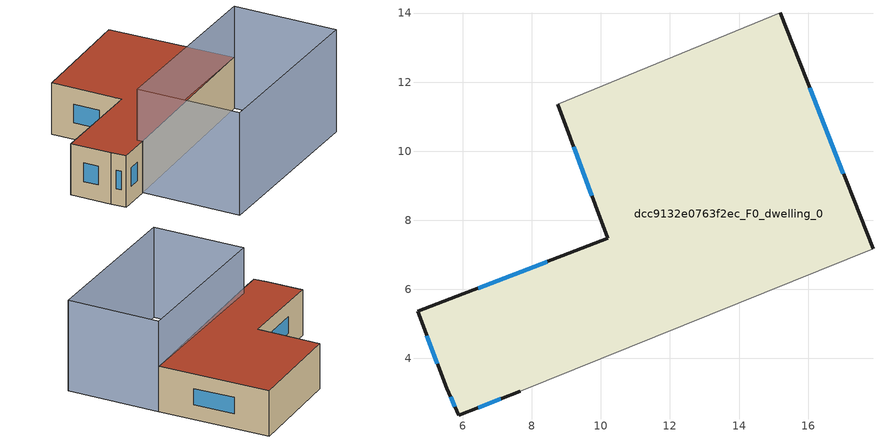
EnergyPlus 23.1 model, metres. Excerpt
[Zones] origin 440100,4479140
dcc9132e0763f2ec_F0_dwelling_0
 floor ground (EU_floor_Construction): 15.2,14 17.88,7.18 7.66,3.04 5.88,2.36 5.53,3.14 4.69,5.36 10.2,7.47 8.76,11.36 z0
 wall outside (EU_wall_Construction): 8.76,11.36 10.2,7.47 4.69,5.36 5.53,3.14 5.88,2.36 7.66,3.04 / 17.88,7.18 15.2,14 z0:3
 wall adiabatic (EU_wall_Construction): 15.2,14 8.76,11.36 / 7.66,3.04 17.88,7.18 z0:3
 window (EU_Window_Construction): 8.44,6.8 6.44,6.04 / 9.21,10.12 9.74,8.71 / 17.02,9.35 16.05,11.83 / 6.45,2.58 7.09,2.82 / 5.64,2.89 5.77,2.61 / 4.96,4.66 5.27,3.85 z0.96:2.04
 roof outside (EU_roof_Construction): 17.88,7.18 15.2,14 8.76,11.36 10.2,7.47 4.69,5.36 5.53,3.14 5.88,2.36 7.66,3.04 z3
shading: 19.99,1.52 9.67,-2.34 / 9.67,-2.34 7.56,3.33 / 7.56,3.33 17.88,7.18 / 17.88,7.18 19.99,1.52 z0:6
[Building]
EU S2 Campaign: North Axis=0; Terrain=City; Solar Distribution=FullExterior
[Site:Location]
Madrid: Latitude=40.5; Longitude=-3.5; Time Zone=1; Elevation=609
[SizingPeriod:WeatherFileDays]
AnnualSizingPeriod: Begin Month=1; Begin Day of Month=1; End Month=12; End Day of Month=31; Day of Week for Start Day=Monday; Use Weather File Daylight Saving Period=No; Use Weather File Rain and Snow Indicators=No
[MATERIAL]
EU_InternalMass_Material: Roughness=MediumRough; Thickness=0.1; Conductivity=1; Density=1800; Specific Heat=900; Thermal Absorptance=0.9; Solar Absorptance=0.7; Visible Absorptance=0.7
[MATERIAL:NOMASS] Roughness=MediumRough; Thermal Absorptance=0.9; Solar Absorptance=0.7; Visible Absorptance=0.7
Name | Thermal Resistance
EU_wall_NoMass | 0.432698
EU_roof_NoMass | 0.381736
EU_floor_NoMass | 1.17261
[WINDOWMATERIAL:SIMPLEGLAZINGSYSTEM]
EU_Window_SimpleGlazing: UFactor=4.39191; Solar Heat Gain Coefficient=0.85; Visible Transmittance=0.85
[CONSTRUCTION]
EU_wall_Construction: EU_wall_NoMass
EU_roof_Construction: EU_roof_NoMass
EU_floor_Construction: EU_floor_NoMass
EU_InternalMass_Construction: EU_InternalMass_Material
EU_Window_Construction: EU_Window_SimpleGlazing
[ZONE]
dcc9132e0763f2ec_F0_dwelling_0: Type=1; Multiplier=1; Ceiling Height=autocalculate; Volume=210.92; Floor Area=autocalculate; Part of Total Floor Area=Yes
[INTERNALMASS]
dcc9132e0763f2ec_F0_dwelling_0_EU_InternalMass: Construction=EU_InternalMass_Construction; Zone or ZoneList=dcc9132e0763f2ec_F0_dwelling_0; Surface Area=70.3068
[OTHEREQUIPMENT]
EU_Step8_InternalGain_dcc9132e0763f2ec_F0_dwelling_0_f000: Fuel Type=Electricity; Zone or ZoneList or Space or SpaceList=dcc9132e0763f2ec_F0_dwelling_0; Schedule=EU_Step8_GainSchedule_dcc9132e0763f2ec_F0_dwelling_0_f000; Design Level Calculation Method=Watts/Area; Power per Zone Floor Area=1; Fraction Latent=0; Fraction Radiant=0; Fraction Lost=0; Carbon Dioxide Generation Rate=0; EndUse Subcategory=EU_Step8_InternalGains
[ZONEVENTILATION:DESIGNFLOWRATE]
EU_ConstantAir_dcc9132e0763f2ec_F0_dwelling_0: Zone or ZoneList or Space or SpaceList=dcc9132e0763f2ec_F0_dwelling_0; Schedule=EU_AlwaysOn; Design Flow Rate Calculation Method=AirChanges/Hour; Air Changes per Hour=0.682238; Ventilation Type=Natural; Fan Pressure Rise=0; Fan Total Efficiency=1; Constant Term Coefficient=1; Temperature Term Coefficient=0; Velocity Term Coefficient=0; Velocity Squared Term Coefficient=0; Minimum Indoor Temperature=-100; Maximum Indoor Temperature=100; Delta Temperature=-100; Minimum Outdoor Temperature=-100; Maximum Outdoor Temperature=100; Maximum Wind Speed=40
[HVACTEMPLATE:THERMOSTAT]
EU_HeatOnly_dcc9132e0763f2ec_F0_dwelling_0: Constant Heating Setpoint=20; Constant Cooling Setpoint=50
[HVACTEMPLATE:ZONE:IDEALLOADSAIRSYSTEM]
dcc9132e0763f2ec_F0_dwelling_0: Template Thermostat=EU_HeatOnly_dcc9132e0763f2ec_F0_dwelling_0; System Availability Schedule=EU_AlwaysOn; Maximum Heating Supply Air Temperature=50; Minimum Cooling Supply Air Temperature=13; Maximum Heating Supply Air Humidity Ratio=0.0156; Minimum Cooling Supply Air Humidity Ratio=0.0077; Heating Limit=NoLimit; Cooling Limit=NoLimit; Heating Availability Schedule=EU_AlwaysOn; Cooling Availability Schedule=EU_CoolingOff; Dehumidification Control Type=ConstantSensibleHeatRatio; Cooling Sensible Heat Ratio=0.7; Dehumidification Setpoint=60; Humidification Control Type=None; Humidification Setpoint=30; Outdoor Air Method=None; Outdoor Air Flow Rate per Person=0.00944; Outdoor Air Flow Rate per Zone Floor Area=0; Outdoor Air Flow Rate per Zone=0; Demand Controlled Ventilation Type=None; Outdoor Air Economizer Type=NoEconomizer; Heat Recovery Type=None; Sensible Heat Recovery Effectiveness=0.7; Latent Heat Recovery Effectiveness=0.65
[SIZING:ZONE]
dcc9132e0763f2ec_F0_dwelling_0: Zone Cooling Design Supply Air Temperature Input Method=SupplyAirTemperature; Zone Cooling Design Supply Air Temperature=13; Zone Heating Design Supply Air Temperature Input Method=SupplyAirTemperature; Zone Heating Design Supply Air Temperature=50; Zone Cooling Design Supply Air Humidity Ratio=0.008; Zone Heating Design Supply Air Humidity Ratio=0.008; Cooling Design Air Flow Method=DesignDay; Cooling Design Air Flow Rate=0; Cooling Minimum Air Flow per Zone Floor Area=0.000762; Cooling Minimum Air Flow=0; Cooling Minimum Air Flow Fraction=0.2; Heating Design Air Flow Method=DesignDay; Heating Design Air Flow Rate=0; Heating Maximum Air Flow per Zone Floor Area=0.002032; Heating Maximum Air Flow=0.141576; Heating Maximum Air Flow Fraction=0.3; Account for Dedicated Outdoor Air System=No; Dedicated Outdoor Air System Control Strategy=NeutralSupplyAir; Dedicated Outdoor Air Low Setpoint Temperature for Design=autosize; Dedicated Outdoor Air High Setpoint Temperature for Design=autosize; Zone Load Sizing Method=Sensible Load Only No Latent Load; Zone Latent Cooling Design Supply Air Humidity Ratio Input Method=HumidityRatioDifference; Zone Cooling Design Supply Air Humidity Ratio Difference=0.005; Zone Latent Heating Design Supply Air Humidity Ratio Input Method=HumidityRatioDifference; Zone Humidification Design Supply Air Humidity Ratio Difference=0.005
[SCHEDULE:CONSTANT]
Name | Hourly Value
EU_AlwaysOn | 1
EU_CoolingOff | 0
[SCHEDULE:FILE]
EU_Step8_GainSchedule_dcc9132e0763f2ec_F0_dwelling_0_f000: File=../../schedules/dcc9132e0763f2ec/dcc9132e0763f2ec_F0_dwelling_0_f000_gain.csv; Column Number=1; Rows to Skip at Top=0; Number of Hours of Data=8760; Column Separator=Comma; Interpolate to Timestep=No; Minutes per Item=60; Adjust Schedule for Daylight Savings=Yes
